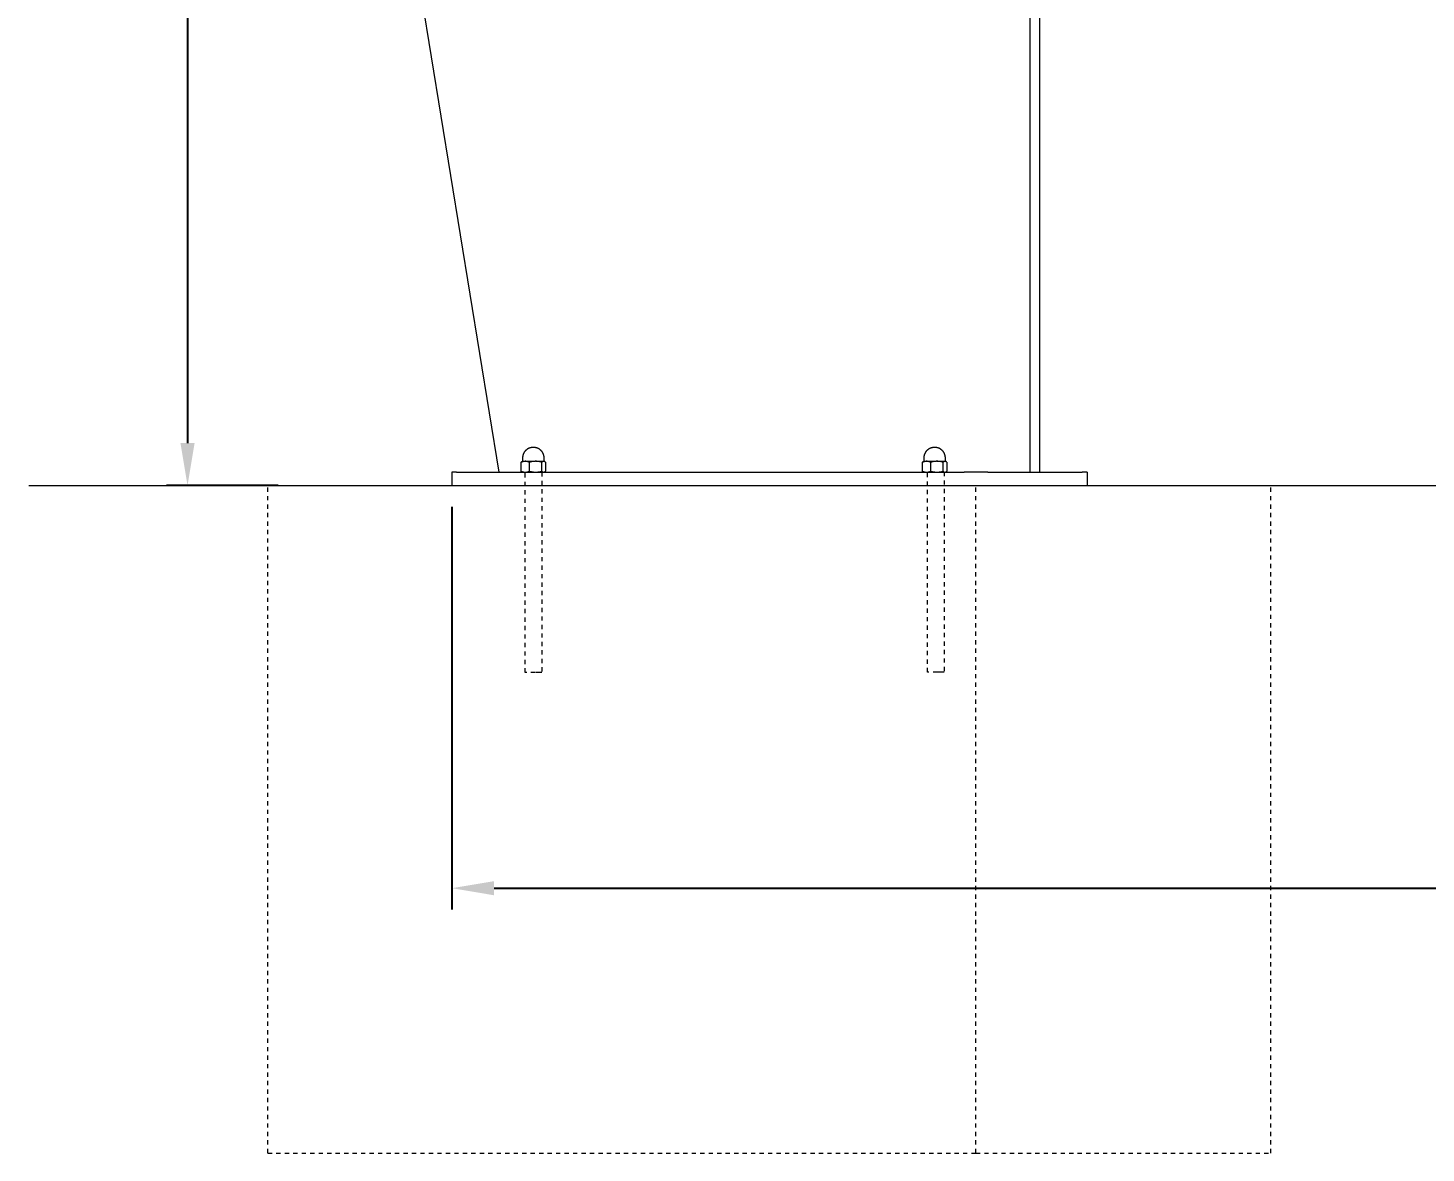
# Model space of a CAD drawing. Header units: inches. Extents: x -11 to 189, y -7 to 133.
# Drawn here: x -9.13 to 23.85, y 79.97 to 106.51 of the extents above; entities that cross this region are included whole.
import ezdxf

# ---------------------------------------------------------------- set-up
doc = ezdxf.new("R2010")
doc.units = ezdxf.units.IN
doc.linetypes.add('HIDDEN', pattern=[1.905, 1.27, -0.635])
for name, color, linetype, lineweight in [('ZANO_R', 7, 'Continuous', 0), ('ZANO_R_przerywana', 250, 'HIDDEN', 0), ('ZANO_W', 1, 'Continuous', 0)]:
    doc.layers.add(name, color=color, linetype=linetype, lineweight=lineweight)
doc.styles.get("Standard").update_dxf_attribs({"font": 'arial.ttf'})
doc.dimstyles.new('amerykanie', dxfattribs={"dimtxt": 50, "dimasz": 50, "dimexe": 0.5, "dimexo": 0.5, "dimgap": 1, "dimtad": 1, "dimdec": 0, "dimzin": 0, "dimlunit": 5, "dimtxsty": 'Standard', "dimcen": 0.09, "dimclrd": 1, "dimclre": 1, "dimclrt": 1, "dimazin": 0, "dimtfac": 1, "dimtdec": 0, "dimtmove": 0, "dimatfit": 3, "dimfxl": 1, "dimtzin": 0, "dimarcsym": 1})

# ---------------------------------------------------------------- blocks, each defined once
blk = doc.blocks.new('*D386')
at = {"layer": 'ZANO_W', "color": 1, "lineweight": -2}
for p, q in [((-3.233, 127.525), (-5.869, 127.525)), ((-5.369, 126.525), (-5.369, 96.714)), ((-3.233, 95.714), (-5.869, 95.714))]:
    blk.add_line(p, q, dxfattribs=at)
at = {"layer": 'ZANO_W', "color": 1}
for points in [[(-5.202, 126.525), (-5.536, 126.525), (-5.369, 127.525)], [(-5.536, 96.714), (-5.202, 96.714), (-5.369, 95.714)]]:
    blk.add_solid(points, dxfattribs=at)
at = {"layer": 'ZANO_W', "color": 1, "insert": (-6.71, 111.62), "char_height": 1.625, "attachment_point": 5, "rotation": 90}
blk.add_mtext('31 13/16', dxfattribs=at)
blk = doc.blocks.new('*D408')
at = {"layer": 'ZANO_W', "color": 1, "lineweight": -2}
for p, q in [((0.864, 95.214), (0.864, 85.714)), ((79.822, 95.214), (79.822, 85.714)), ((1.864, 86.214), (78.822, 86.214))]:
    blk.add_line(p, q, dxfattribs=at)
at = {"layer": 'ZANO_W', "color": 1}
for points in [[(1.864, 86.381), (1.864, 86.047), (0.864, 86.214)], [(78.822, 86.047), (78.822, 86.381), (79.822, 86.214)]]:
    blk.add_solid(points, dxfattribs=at)
at = {"layer": 'ZANO_W', "color": 1, "insert": (40.343, 87.554), "char_height": 1.625, "attachment_point": 5}
blk.add_mtext('78 15/16', dxfattribs=at)

msp = doc.modelspace()

# ---------------------------------------------------------------- linework, layer by layer
at = {"layer": 'ZANO_R'}
for p, q in [((1.98108, 96.029), (-3.11357, 127.33226)), ((14.50856, 96.029), (14.50856, 111.54081)), ((14.73127, 110.35971), (14.73127, 96.029)), ((2.54234, 96.37349), (2.54249, 96.38189)), ((2.54234, 96.28963), (2.54234, 96.37349)), ((2.54249, 96.38189), (2.54292, 96.39028)), ((2.54292, 96.39028), (2.54363, 96.39865)), ((2.54363, 96.39865), (2.54464, 96.40699)), ((2.54464, 96.40699), (2.54592, 96.4153)), ((2.54592, 96.4153), (2.54749, 96.42355)), ((2.54749, 96.42355), (2.54934, 96.43175)), ((2.54934, 96.43175), (2.55147, 96.43988)), ((2.55147, 96.43988), (2.55387, 96.44793)), ((2.55387, 96.44793), (2.55655, 96.45589)), ((2.55655, 96.45589), (2.5595, 96.46376)), ((2.5595, 96.46376), (2.56272, 96.47152)), ((2.56272, 96.47152), (2.56619, 96.47917)), ((2.56619, 96.47917), (2.56993, 96.48669)), ((2.56993, 96.48669), (2.57392, 96.49409)), ((2.57392, 96.49409), (2.57817, 96.50134)), ((2.57817, 96.50134), (2.58265, 96.50844)), ((2.58265, 96.50844), (2.58738, 96.51539)), ((2.58738, 96.51539), (2.59234, 96.52217)), ((2.59234, 96.52217), (2.59753, 96.52878)), ((2.59753, 96.52878), (2.60295, 96.5352)), ((2.60295, 96.5352), (2.60858, 96.54144)), ((2.60858, 96.54144), (2.61441, 96.54748)), ((2.61441, 96.54748), (2.62046, 96.55332)), ((2.62046, 96.55332), (2.62669, 96.55895)), ((2.62669, 96.55895), (2.63312, 96.56436)), ((2.63312, 96.56436), (2.63973, 96.56955)), ((2.63973, 96.56955), (2.64651, 96.57451)), ((2.64651, 96.57451), (2.65345, 96.57924)), ((2.65345, 96.57924), (2.66056, 96.58373)), ((2.66056, 96.58373), (2.66781, 96.58797)), ((2.66781, 96.58797), (2.6752, 96.59196)), ((2.6752, 96.59196), (2.68273, 96.5957)), ((2.68273, 96.5957), (2.69038, 96.59918)), ((2.69038, 96.59918), (2.69814, 96.6024)), ((2.69814, 96.6024), (2.70601, 96.60534)), ((2.70601, 96.60534), (2.71397, 96.60802)), ((2.71397, 96.60802), (2.72202, 96.61043)), ((2.72202, 96.61043), (2.73015, 96.61256)), ((2.73015, 96.61256), (2.73834, 96.6144)), ((2.73834, 96.6144), (2.7466, 96.61597)), ((2.7466, 96.61597), (2.7549, 96.61726)), ((2.7549, 96.61726), (2.76324, 96.61826)), ((2.76324, 96.61826), (2.77162, 96.61898)), ((2.77162, 96.61898), (2.78001, 96.61941)), ((2.78001, 96.61941), (2.78841, 96.61955)), ((2.78841, 96.61955), (2.79681, 96.61941)), ((2.79681, 96.61941), (2.8052, 96.61898)), ((2.8052, 96.61898), (2.81357, 96.61826)), ((2.81357, 96.61826), (2.82191, 96.61726)), ((2.82191, 96.61726), (2.83022, 96.61597)), ((2.83022, 96.61597), (2.83847, 96.6144)), ((2.83847, 96.6144), (2.84667, 96.61256)), ((2.84667, 96.61256), (2.85479, 96.61043)), ((2.85479, 96.61043), (2.86285, 96.60802)), ((2.86285, 96.60802), (2.87081, 96.60534)), ((2.87081, 96.60534), (2.87868, 96.6024)), ((2.87868, 96.6024), (2.88644, 96.59918)), ((2.88644, 96.59918), (2.89409, 96.5957)), ((2.89409, 96.5957), (2.90161, 96.59196)), ((2.90161, 96.59196), (2.90901, 96.58797)), ((2.90901, 96.58797), (2.91626, 96.58373)), ((2.91626, 96.58373), (2.92336, 96.57924)), ((2.92336, 96.57924), (2.93031, 96.57451)), ((2.93031, 96.57451), (2.93709, 96.56955)), ((2.93709, 96.56955), (2.94369, 96.56436)), ((2.94369, 96.56436), (2.95012, 96.55895)), ((2.95012, 96.55895), (2.95636, 96.55332)), ((2.95636, 96.55332), (2.9624, 96.54748)), ((2.9624, 96.54748), (2.96824, 96.54144)), ((2.96824, 96.54144), (2.97387, 96.5352)), ((2.97387, 96.5352), (2.97928, 96.52878)), ((2.97928, 96.52878), (2.98447, 96.52217)), ((2.98447, 96.52217), (2.98943, 96.51539)), ((2.98943, 96.51539), (2.99416, 96.50844)), ((2.99416, 96.50844), (2.99865, 96.50134)), ((2.99865, 96.50134), (3.00289, 96.49409)), ((3.00289, 96.49409), (3.00688, 96.48669)), ((3.00688, 96.48669), (3.01062, 96.47917)), ((3.01062, 96.47917), (3.0141, 96.47152)), ((3.0141, 96.47152), (3.01731, 96.46376)), ((3.01731, 96.46376), (3.02026, 96.45589)), ((3.02026, 96.45589), (3.02294, 96.44793)), ((3.02294, 96.44793), (3.02535, 96.43988)), ((3.02535, 96.43988), (3.02747, 96.43175)), ((3.02747, 96.43175), (3.02932, 96.42355)), ((3.02932, 96.42355), (3.03089, 96.4153)), ((3.03089, 96.4153), (3.03218, 96.40699)), ((3.03218, 96.40699), (3.03318, 96.39865)), ((3.03318, 96.39865), (3.0339, 96.39028)), ((3.0339, 96.39028), (3.03433, 96.38189)), ((3.03433, 96.38189), (3.03447, 96.37349)), ((3.03447, 96.37349), (3.03447, 96.28963)), ((12.00755, 96.37349), (12.0077, 96.38189)), ((12.00755, 96.28963), (12.00755, 96.37349)), ((12.0077, 96.38189), (12.00813, 96.39028)), ((12.00813, 96.39028), (12.00884, 96.39865)), ((12.00884, 96.39865), (12.00984, 96.40699)), ((12.00984, 96.40699), (12.01113, 96.4153)), ((12.01113, 96.4153), (12.0127, 96.42355)), ((12.0127, 96.42355), (12.01455, 96.43175)), ((12.01455, 96.43175), (12.01668, 96.43988)), ((12.01668, 96.43988), (12.01908, 96.44793)), ((12.01908, 96.44793), (12.02176, 96.45589)), ((12.02176, 96.45589), (12.02471, 96.46376)), ((12.02471, 96.46376), (12.02792, 96.47152)), ((12.02792, 96.47152), (12.0314, 96.47917)), ((12.0314, 96.47917), (12.03514, 96.48669)), ((12.03514, 96.48669), (12.03913, 96.49409)), ((12.03913, 96.49409), (12.04337, 96.50134)), ((12.04337, 96.50134), (12.04786, 96.50844)), ((12.04786, 96.50844), (12.05259, 96.51539)), ((12.05259, 96.51539), (12.05755, 96.52217)), ((12.05755, 96.52217), (12.06274, 96.52878)), ((12.06274, 96.52878), (12.06815, 96.5352)), ((12.06815, 96.5352), (12.07378, 96.54144)), ((12.07378, 96.54144), (12.07962, 96.54748)), ((12.07962, 96.54748), (12.08566, 96.55332)), ((12.08566, 96.55332), (12.0919, 96.55895)), ((12.0919, 96.55895), (12.09833, 96.56436)), ((12.09833, 96.56436), (12.10494, 96.56955)), ((12.10494, 96.56955), (12.11172, 96.57451)), ((12.11172, 96.57451), (12.11866, 96.57924)), ((12.11866, 96.57924), (12.12576, 96.58373)), ((12.12576, 96.58373), (12.13302, 96.58797)), ((12.13302, 96.58797), (12.14041, 96.59196)), ((12.14041, 96.59196), (12.14794, 96.5957)), ((12.14794, 96.5957), (12.15558, 96.59918)), ((12.15558, 96.59918), (12.16335, 96.6024)), ((12.16335, 96.6024), (12.17121, 96.60534)), ((12.17121, 96.60534), (12.17918, 96.60802)), ((12.17918, 96.60802), (12.18723, 96.61043)), ((12.18723, 96.61043), (12.19536, 96.61256)), ((12.19536, 96.61256), (12.20355, 96.6144)), ((12.20355, 96.6144), (12.21181, 96.61597)), ((12.21181, 96.61597), (12.22011, 96.61726)), ((12.22011, 96.61726), (12.22845, 96.61826)), ((12.22845, 96.61826), (12.23682, 96.61898)), ((12.23682, 96.61898), (12.24521, 96.61941)), ((12.24521, 96.61941), (12.25362, 96.61955)), ((12.25362, 96.61955), (12.26202, 96.61941)), ((12.26202, 96.61941), (12.27041, 96.61898)), ((12.27041, 96.61898), (12.27878, 96.61826)), ((12.27878, 96.61826), (12.28712, 96.61726)), ((12.28712, 96.61726), (12.29542, 96.61597)), ((12.29542, 96.61597), (12.30368, 96.6144)), ((12.30368, 96.6144), (12.31187, 96.61256)), ((12.31187, 96.61256), (12.32, 96.61043)), ((12.32, 96.61043), (12.32805, 96.60802)), ((12.32805, 96.60802), (12.33602, 96.60534)), ((12.33602, 96.60534), (12.34388, 96.6024)), ((12.34388, 96.6024), (12.35165, 96.59918)), ((12.35165, 96.59918), (12.3593, 96.5957)), ((12.3593, 96.5957), (12.36682, 96.59196)), ((12.36682, 96.59196), (12.37421, 96.58797)), ((12.37421, 96.58797), (12.38147, 96.58373)), ((12.38147, 96.58373), (12.38857, 96.57924)), ((12.38857, 96.57924), (12.39551, 96.57451)), ((12.39551, 96.57451), (12.4023, 96.56955)), ((12.4023, 96.56955), (12.4089, 96.56436)), ((12.4089, 96.56436), (12.41533, 96.55895)), ((12.41533, 96.55895), (12.42157, 96.55332)), ((12.42157, 96.55332), (12.42761, 96.54748)), ((12.42761, 96.54748), (12.43345, 96.54144)), ((12.43345, 96.54144), (12.43908, 96.5352)), ((12.43908, 96.5352), (12.44449, 96.52878)), ((12.44449, 96.52878), (12.44968, 96.52217)), ((12.44968, 96.52217), (12.45464, 96.51539)), ((12.45464, 96.51539), (12.45937, 96.50844)), ((12.45937, 96.50844), (12.46386, 96.50134)), ((12.46386, 96.50134), (12.4681, 96.49409)), ((12.4681, 96.49409), (12.47209, 96.48669)), ((12.47209, 96.48669), (12.47583, 96.47917)), ((12.47583, 96.47917), (12.47931, 96.47152)), ((12.47931, 96.47152), (12.48252, 96.46376)), ((12.48252, 96.46376), (12.48547, 96.45589)), ((12.48547, 96.45589), (12.48815, 96.44793)), ((12.48815, 96.44793), (12.49055, 96.43988)), ((12.49055, 96.43988), (12.49268, 96.43175)), ((12.49268, 96.43175), (12.49453, 96.42355)), ((12.49453, 96.42355), (12.4961, 96.4153)), ((12.4961, 96.4153), (12.49739, 96.40699)), ((12.49739, 96.40699), (12.49839, 96.39865)), ((12.49839, 96.39865), (12.4991, 96.39028)), ((12.4991, 96.39028), (12.49953, 96.38189)), ((12.49953, 96.38189), (12.49968, 96.37349)), ((12.49968, 96.37349), (12.49968, 96.28963)), ((0.86357, 96.029), (0.86357, 95.71404)), ((0.97888, 96.029), (0.86357, 96.029)), ((0.97888, 96.029), (12.94959, 96.029)), ((2.50806, 96.2655), (2.50016, 96.26205)), ((2.50016, 96.26205), (2.50247, 96.2643)), ((2.50016, 96.05186), (2.50016, 96.26205)), ((2.50016, 96.05186), (2.50788, 96.0485)), ((2.50247, 96.04961), (2.50016, 96.05186)), ((2.50247, 96.2643), (2.50484, 96.26647)), ((2.50484, 96.04743), (2.50247, 96.04961)), ((2.50484, 96.26647), (2.50728, 96.26857)), ((2.50728, 96.04533), (2.50484, 96.04743)), ((2.50728, 96.26857), (2.50979, 96.2706)), ((2.50979, 96.0433), (2.50728, 96.04533)), ((2.50788, 96.0485), (2.5157, 96.04539)), ((2.51608, 96.26867), (2.50806, 96.2655)), ((2.50979, 96.2706), (2.51236, 96.27255)), ((2.51236, 96.04136), (2.50979, 96.0433)), ((2.51236, 96.27255), (2.51498, 96.27442)), ((2.51498, 96.03949), (2.51236, 96.04136)), ((2.51498, 96.27442), (2.51766, 96.27621)), ((2.51766, 96.0377), (2.51498, 96.03949)), ((2.5157, 96.04539), (2.52363, 96.04255)), ((2.5242, 96.27157), (2.51608, 96.26867)), ((2.51766, 96.27621), (2.52039, 96.27792)), ((2.52039, 96.03599), (2.51766, 96.0377)), ((2.52039, 96.27792), (2.5325, 96.28491)), ((2.5325, 96.029), (2.52039, 96.03599)), ((2.52363, 96.04255), (2.53164, 96.03996)), ((2.53242, 96.2742), (2.5242, 96.27157)), ((2.53164, 96.03996), (2.53974, 96.03765)), ((2.54072, 96.27654), (2.53242, 96.2742)), ((2.53252, 96.28491), (2.5325, 96.28491)), ((2.5325, 96.28491), (2.5325, 96.28491)), ((2.5325, 96.28491), (2.53251, 96.28491)), ((2.53251, 96.28491), (2.53252, 96.28491)), ((2.53252, 96.28491), (2.53265, 96.28491)), ((2.53265, 96.28491), (2.53332, 96.28491)), ((2.53332, 96.28491), (2.53626, 96.28491)), ((2.53626, 96.28491), (2.54852, 96.28491)), ((2.53801, 96.28498), (2.53817, 96.28499)), ((2.53817, 96.28499), (2.53833, 96.28501)), ((2.53833, 96.28501), (2.53849, 96.28504)), ((2.53849, 96.28504), (2.53864, 96.28506)), ((2.53864, 96.28506), (2.5388, 96.2851)), ((2.5388, 96.2851), (2.53895, 96.28514)), ((2.53895, 96.28514), (2.5391, 96.28518)), ((2.5391, 96.28518), (2.53926, 96.28523)), ((2.53926, 96.28523), (2.53941, 96.28529)), ((2.53941, 96.28529), (2.53955, 96.28535)), ((2.53955, 96.28535), (2.5397, 96.28541)), ((2.5397, 96.28541), (2.53984, 96.28549)), ((2.53974, 96.03765), (2.5479, 96.0356)), ((2.53984, 96.28549), (2.53998, 96.28556)), ((2.53998, 96.28556), (2.54012, 96.28564)), ((2.54012, 96.28564), (2.54025, 96.28573)), ((2.54025, 96.28573), (2.54039, 96.28582)), ((2.54039, 96.28582), (2.54051, 96.28591)), ((2.54051, 96.28591), (2.54064, 96.28601)), ((2.54064, 96.28601), (2.54076, 96.28611)), ((2.5491, 96.2786), (2.54072, 96.27654)), ((2.54076, 96.28611), (2.54088, 96.28622)), ((2.54088, 96.28622), (2.54099, 96.28633)), ((2.54099, 96.28633), (2.5411, 96.28644)), ((2.5411, 96.28644), (2.54121, 96.28656)), ((2.54121, 96.28656), (2.54131, 96.28668)), ((2.54131, 96.28668), (2.54141, 96.28681)), ((2.54141, 96.28681), (2.54151, 96.28694)), ((2.54151, 96.28694), (2.54159, 96.28707)), ((2.54159, 96.28707), (2.54168, 96.2872)), ((2.54168, 96.2872), (2.54176, 96.28734)), ((2.54176, 96.28734), (2.54183, 96.28748)), ((2.54183, 96.28748), (2.5419, 96.28762)), ((2.5419, 96.28762), (2.54197, 96.28777)), ((2.54197, 96.28777), (2.54203, 96.28792)), ((2.54203, 96.28792), (2.54209, 96.28807)), ((2.54209, 96.28807), (2.54214, 96.28822)), ((2.54214, 96.28822), (2.54218, 96.28837)), ((2.54218, 96.28837), (2.54222, 96.28853)), ((2.54222, 96.28853), (2.54225, 96.28868)), ((2.54225, 96.28868), (2.54228, 96.28884)), ((2.54228, 96.28884), (2.54231, 96.28899)), ((2.54231, 96.28899), (2.54232, 96.28915)), ((2.54232, 96.28915), (2.54234, 96.28931)), ((2.54234, 96.28947), (2.54234, 96.28963)), ((2.54234, 96.28931), (2.54234, 96.28947)), ((2.5479, 96.0356), (2.55613, 96.03381)), ((2.54852, 96.28491), (2.59502, 96.28491)), ((2.55754, 96.28038), (2.5491, 96.2786)), ((2.55613, 96.03381), (2.56441, 96.03231)), ((2.56603, 96.28186), (2.55754, 96.28038)), ((2.56441, 96.03231), (2.57274, 96.03107)), ((2.57458, 96.28306), (2.56603, 96.28186)), ((2.57274, 96.03107), (2.58111, 96.03011)), ((2.58315, 96.28397), (2.57458, 96.28306)), ((2.58111, 96.03011), (2.5895, 96.02942)), ((2.59176, 96.28458), (2.58315, 96.28397)), ((2.5895, 96.02942), (2.59791, 96.02902)), ((2.60037, 96.28491), (2.59176, 96.28458)), ((2.59398, 96.0291), (2.59502, 96.02907)), ((2.60899, 96.28458), (2.60037, 96.28491)), ((2.60242, 96.02901), (2.61086, 96.02941)), ((2.60591, 96.28491), (2.83686, 96.28491)), ((2.60591, 96.02908), (2.60676, 96.0291)), ((2.6176, 96.28397), (2.60899, 96.28458)), ((2.61086, 96.02941), (2.61929, 96.03008)), ((2.62617, 96.28306), (2.6176, 96.28397)), ((2.61929, 96.03008), (2.62769, 96.03103)), ((2.63472, 96.28186), (2.62617, 96.28306)), ((2.62769, 96.03103), (2.63606, 96.03226)), ((2.64321, 96.28038), (2.63472, 96.28186)), ((2.63606, 96.03226), (2.64438, 96.03377)), ((2.65165, 96.2786), (2.64321, 96.28038)), ((2.64438, 96.03377), (2.65264, 96.03555)), ((2.66003, 96.27654), (2.65165, 96.2786)), ((2.65264, 96.03555), (2.66084, 96.0376)), ((2.66833, 96.2742), (2.66003, 96.27654)), ((2.66084, 96.0376), (2.66897, 96.03992)), ((2.67655, 96.27157), (2.66833, 96.2742)), ((2.66897, 96.03992), (2.67702, 96.04251)), ((2.68467, 96.26867), (2.67655, 96.27157)), ((2.67702, 96.04251), (2.68498, 96.04537)), ((2.69269, 96.2655), (2.68467, 96.26867)), ((2.68498, 96.04537), (2.69284, 96.04848)), ((2.70059, 96.26205), (2.69269, 96.2655)), ((2.69284, 96.04848), (2.70059, 96.05186)), ((2.7162, 96.26665), (2.70059, 96.26205)), ((2.70059, 96.05186), (2.70059, 96.26205)), ((2.70059, 96.05186), (2.71735, 96.04695)), ((2.73195, 96.27075), (2.7162, 96.26665)), ((2.71735, 96.04695), (2.73426, 96.04263)), ((2.74782, 96.27433), (2.73195, 96.27075)), ((2.73426, 96.04263), (2.75131, 96.03889)), ((2.7638, 96.2774), (2.74782, 96.27433)), ((2.75131, 96.03889), (2.76848, 96.03573)), ((2.77987, 96.27995), (2.7638, 96.2774)), ((2.76848, 96.03573), (2.78575, 96.03317)), ((2.79601, 96.28197), (2.77987, 96.27995)), ((2.78575, 96.03317), (2.8031, 96.0312)), ((2.81221, 96.28348), (2.79601, 96.28197)), ((2.8031, 96.0312), (2.8205, 96.02983)), ((2.82845, 96.28445), (2.81221, 96.28348)), ((2.8205, 96.02983), (2.83794, 96.02906)), ((2.84472, 96.28491), (2.82845, 96.28445)), ((2.83559, 96.0291), (2.83586, 96.02909)), ((2.86098, 96.28445), (2.84472, 96.28491)), ((2.85176, 96.02906), (2.86916, 96.02985)), ((2.85252, 96.28491), (3.03025, 96.28491)), ((2.85252, 96.02908), (2.85388, 96.0291)), ((2.87722, 96.28347), (2.86098, 96.28445)), ((2.86916, 96.02985), (2.88653, 96.03122)), ((2.89343, 96.28197), (2.87722, 96.28347)), ((2.88653, 96.03122), (2.90385, 96.0332)), ((2.90957, 96.27994), (2.89343, 96.28197)), ((2.90385, 96.0332), (2.92108, 96.03576)), ((2.92564, 96.27739), (2.90957, 96.27994)), ((2.92108, 96.03576), (2.93822, 96.03891)), ((2.94162, 96.27433), (2.92564, 96.27739)), ((2.93822, 96.03891), (2.95524, 96.04265)), ((2.95749, 96.27074), (2.94162, 96.27433)), ((2.95524, 96.04265), (2.97212, 96.04697)), ((2.97324, 96.26665), (2.95749, 96.27074)), ((2.97212, 96.04697), (2.98884, 96.05186)), ((2.98884, 96.26205), (2.97324, 96.26665)), ((2.9903, 96.2637), (2.98884, 96.26205)), ((2.98884, 96.05186), (2.98884, 96.26205)), ((2.98884, 96.05186), (2.99037, 96.05014)), ((2.99182, 96.26531), (2.9903, 96.2637)), ((2.99037, 96.05014), (2.99195, 96.04847)), ((2.99339, 96.26686), (2.99182, 96.26531)), ((2.99195, 96.04847), (2.99359, 96.04686)), ((2.995, 96.26836), (2.99339, 96.26686)), ((2.99359, 96.04686), (2.99528, 96.04531)), ((2.99667, 96.2698), (2.995, 96.26836)), ((2.99528, 96.04531), (2.99703, 96.04381)), ((2.99839, 96.27119), (2.99667, 96.2698)), ((2.99703, 96.04381), (2.99882, 96.04238)), ((3.00015, 96.27252), (2.99839, 96.27119)), ((2.99882, 96.04238), (3.00067, 96.04101)), ((3.00195, 96.27379), (3.00015, 96.27252)), ((3.00067, 96.04101), (3.00256, 96.03971)), ((3.00379, 96.275), (3.00195, 96.27379)), ((3.00256, 96.03971), (3.0045, 96.03847)), ((3.00568, 96.27615), (3.00379, 96.275)), ((3.0045, 96.03847), (3.00648, 96.0373)), ((3.0076, 96.27723), (3.00568, 96.27615)), ((3.00648, 96.0373), (3.00849, 96.0362)), ((3.00956, 96.27825), (3.0076, 96.27723)), ((3.00849, 96.0362), (3.01055, 96.03517)), ((3.01155, 96.2792), (3.00956, 96.27825)), ((3.01055, 96.03517), (3.01264, 96.03422)), ((3.01357, 96.28009), (3.01155, 96.2792)), ((3.01264, 96.03422), (3.01476, 96.03333)), ((3.01562, 96.28091), (3.01357, 96.28009)), ((3.01476, 96.03333), (3.01691, 96.03252)), ((3.01769, 96.28166), (3.01562, 96.28091)), ((3.01691, 96.03252), (3.01908, 96.03179)), ((3.01979, 96.28234), (3.01769, 96.28166)), ((3.01908, 96.03179), (3.02129, 96.03113)), ((3.02191, 96.28294), (3.01979, 96.28234)), ((3.02129, 96.03113), (3.02351, 96.03055)), ((3.02405, 96.28348), (3.02191, 96.28294)), ((3.02351, 96.03055), (3.02575, 96.03004)), ((3.02621, 96.28395), (3.02405, 96.28348)), ((3.02575, 96.03004), (3.02801, 96.02962)), ((3.02838, 96.28434), (3.02621, 96.28395)), ((3.02801, 96.02962), (3.03028, 96.02927)), ((3.03056, 96.28466), (3.02838, 96.28434)), ((3.02995, 96.0291), (3.03025, 96.02908)), ((3.03028, 96.02927), (3.03256, 96.029)), ((3.03275, 96.28491), (3.03056, 96.28466)), ((3.03494, 96.28466), (3.03275, 96.28491)), ((3.03275, 96.029), (3.03494, 96.02925)), ((3.03447, 96.28963), (3.03887, 96.28497)), ((3.03713, 96.28434), (3.03494, 96.28466)), ((3.03494, 96.02925), (3.03713, 96.02957)), ((3.03555, 96.2848), (3.03501, 96.28484)), ((3.03501, 96.02907), (3.03555, 96.0291)), ((3.03526, 96.28491), (3.0443, 96.28491)), ((3.0393, 96.28395), (3.03713, 96.28434)), ((3.03713, 96.02957), (3.0393, 96.02996)), ((3.04145, 96.28348), (3.0393, 96.28395)), ((3.0393, 96.02996), (3.04145, 96.03043)), ((3.04359, 96.28294), (3.04145, 96.28348)), ((3.04145, 96.03043), (3.04359, 96.03096)), ((3.04571, 96.28234), (3.04359, 96.28294)), ((3.04359, 96.03096), (3.04571, 96.03157)), ((3.04431, 96.28491), (3.05494, 96.27877)), ((3.05497, 96.03515), (3.04431, 96.029)), ((3.04781, 96.28166), (3.04571, 96.28234)), ((3.04571, 96.03157), (3.04781, 96.03225)), ((3.04989, 96.28091), (3.04781, 96.28166)), ((3.04781, 96.03225), (3.04989, 96.033)), ((3.05194, 96.28009), (3.04989, 96.28091)), ((3.04989, 96.033), (3.05194, 96.03382)), ((3.05396, 96.27921), (3.05194, 96.28009)), ((3.05194, 96.03382), (3.05396, 96.0347)), ((3.05595, 96.27825), (3.05396, 96.27921)), ((3.05396, 96.0347), (3.05595, 96.03565)), ((3.0579, 96.27724), (3.05595, 96.27825)), ((3.05595, 96.03565), (3.0579, 96.03667)), ((3.05983, 96.27615), (3.0579, 96.27724)), ((3.0579, 96.03667), (3.05983, 96.03776)), ((3.06171, 96.275), (3.05983, 96.27615)), ((3.05983, 96.03776), (3.06171, 96.0389)), ((3.06356, 96.27379), (3.06171, 96.275)), ((3.06171, 96.0389), (3.06355, 96.04011)), ((3.06355, 96.04011), (3.06536, 96.04138)), ((3.06536, 96.27252), (3.06356, 96.27379)), ((3.06712, 96.27119), (3.06536, 96.27252)), ((3.06536, 96.04138), (3.06712, 96.04271)), ((3.06883, 96.26981), (3.06712, 96.27119)), ((3.06712, 96.04271), (3.06883, 96.0441)), ((3.0705, 96.26836), (3.06883, 96.26981)), ((3.06883, 96.0441), (3.0705, 96.04555)), ((3.07212, 96.26686), (3.0705, 96.26836)), ((3.0705, 96.04555), (3.07212, 96.04705)), ((3.07369, 96.26531), (3.07212, 96.26686)), ((3.07212, 96.04705), (3.07369, 96.0486)), ((3.0752, 96.2637), (3.07369, 96.26531)), ((3.07369, 96.0486), (3.0752, 96.0502)), ((3.07666, 96.26205), (3.0752, 96.2637)), ((3.0752, 96.0502), (3.07666, 96.05186)), ((3.07666, 96.26205), (3.07666, 96.05186)), ((11.97327, 96.2655), (11.96536, 96.26205)), ((11.96536, 96.26205), (11.96767, 96.2643)), ((11.96536, 96.05186), (11.96536, 96.26205)), ((11.96536, 96.05186), (11.97308, 96.0485)), ((11.96767, 96.04961), (11.96536, 96.05186)), ((11.96767, 96.2643), (11.97005, 96.26647)), ((11.97005, 96.04743), (11.96767, 96.04961)), ((11.97005, 96.26647), (11.97249, 96.26857)), ((11.97249, 96.04533), (11.97005, 96.04743)), ((11.97249, 96.26857), (11.975, 96.2706)), ((11.975, 96.0433), (11.97249, 96.04533)), ((11.97308, 96.0485), (11.98091, 96.04539)), ((11.98129, 96.26867), (11.97327, 96.2655)), ((11.975, 96.2706), (11.97756, 96.27255)), ((11.97756, 96.04136), (11.975, 96.0433)), ((11.97756, 96.27255), (11.98019, 96.27442)), ((11.98019, 96.03949), (11.97756, 96.04136)), ((11.98019, 96.27442), (11.98287, 96.27621)), ((11.98287, 96.0377), (11.98019, 96.03949)), ((11.98091, 96.04539), (11.98883, 96.04255)), ((11.98941, 96.27157), (11.98129, 96.26867)), ((11.98287, 96.27621), (11.9856, 96.27792)), ((11.9856, 96.03599), (11.98287, 96.0377)), ((11.9856, 96.27792), (11.99771, 96.28491)), ((11.99771, 96.029), (11.9856, 96.03599)), ((11.98883, 96.04255), (11.99685, 96.03996)), ((11.99763, 96.2742), (11.98941, 96.27157)), ((11.99685, 96.03996), (12.00494, 96.03765)), ((12.00593, 96.27654), (11.99763, 96.2742)), ((11.99773, 96.28491), (11.99771, 96.28491)), ((11.99771, 96.28491), (11.99771, 96.28491)), ((11.99771, 96.28491), (11.99771, 96.28491)), ((11.99771, 96.28491), (11.99773, 96.28491)), ((11.99773, 96.28491), (11.99786, 96.28491)), ((11.99786, 96.28491), (11.99852, 96.28491)), ((11.99852, 96.28491), (12.00147, 96.28491)), ((12.00147, 96.28491), (12.01372, 96.28491)), ((12.00322, 96.28498), (12.00338, 96.28499)), ((12.00338, 96.28499), (12.00354, 96.28501)), ((12.00354, 96.28501), (12.00369, 96.28504)), ((12.00369, 96.28504), (12.00385, 96.28506)), ((12.00385, 96.28506), (12.00401, 96.2851)), ((12.00401, 96.2851), (12.00416, 96.28514)), ((12.00416, 96.28514), (12.00431, 96.28518)), ((12.00431, 96.28518), (12.00446, 96.28523)), ((12.00446, 96.28523), (12.00461, 96.28529)), ((12.00461, 96.28529), (12.00476, 96.28535)), ((12.00476, 96.28535), (12.00491, 96.28541)), ((12.00491, 96.28541), (12.00505, 96.28549)), ((12.00494, 96.03765), (12.01311, 96.0356)), ((12.00505, 96.28549), (12.00519, 96.28556)), ((12.00519, 96.28556), (12.00533, 96.28564)), ((12.00533, 96.28564), (12.00546, 96.28573)), ((12.00546, 96.28573), (12.00559, 96.28582)), ((12.00559, 96.28582), (12.00572, 96.28591)), ((12.00572, 96.28591), (12.00585, 96.28601)), ((12.00585, 96.28601), (12.00597, 96.28611)), ((12.0143, 96.2786), (12.00593, 96.27654)), ((12.00597, 96.28611), (12.00609, 96.28622)), ((12.00609, 96.28622), (12.0062, 96.28633)), ((12.0062, 96.28633), (12.00631, 96.28644)), ((12.00631, 96.28644), (12.00642, 96.28656)), ((12.00642, 96.28656), (12.00652, 96.28668)), ((12.00652, 96.28668), (12.00662, 96.28681)), ((12.00662, 96.28681), (12.00671, 96.28694)), ((12.00671, 96.28694), (12.0068, 96.28707)), ((12.0068, 96.28707), (12.00689, 96.2872)), ((12.00689, 96.2872), (12.00697, 96.28734)), ((12.00697, 96.28734), (12.00704, 96.28748)), ((12.00704, 96.28748), (12.00711, 96.28762)), ((12.00711, 96.28762), (12.00718, 96.28777)), ((12.00718, 96.28777), (12.00724, 96.28792)), ((12.00724, 96.28792), (12.00729, 96.28807)), ((12.00729, 96.28807), (12.00734, 96.28822)), ((12.00734, 96.28822), (12.00739, 96.28837)), ((12.00739, 96.28837), (12.00743, 96.28853)), ((12.00743, 96.28853), (12.00746, 96.28868)), ((12.00746, 96.28868), (12.00749, 96.28884)), ((12.00749, 96.28884), (12.00751, 96.28899)), ((12.00751, 96.28899), (12.00753, 96.28915)), ((12.00753, 96.28915), (12.00754, 96.28931)), ((12.00754, 96.28931), (12.00755, 96.28947)), ((12.00755, 96.28947), (12.00755, 96.28963)), ((12.01311, 96.0356), (12.02134, 96.03381)), ((12.01372, 96.28491), (12.06023, 96.28491)), ((12.02275, 96.28038), (12.0143, 96.2786)), ((12.02134, 96.03381), (12.02962, 96.03231)), ((12.03124, 96.28186), (12.02275, 96.28038)), ((12.02962, 96.03231), (12.03795, 96.03107)), ((12.03978, 96.28306), (12.03124, 96.28186)), ((12.03795, 96.03107), (12.04632, 96.03011)), ((12.04836, 96.28397), (12.03978, 96.28306)), ((12.04632, 96.03011), (12.05471, 96.02942)), ((12.05696, 96.28458), (12.04836, 96.28397)), ((12.05471, 96.02942), (12.06312, 96.02902)), ((12.06558, 96.28491), (12.05696, 96.28458)), ((12.05919, 96.0291), (12.06023, 96.02907)), ((12.0742, 96.28458), (12.06558, 96.28491)), ((12.06762, 96.02901), (12.07607, 96.02941)), ((12.07112, 96.28491), (12.30207, 96.28491)), ((12.07112, 96.02908), (12.07197, 96.0291)), ((12.0828, 96.28397), (12.0742, 96.28458)), ((12.07607, 96.02941), (12.0845, 96.03008)), ((12.09138, 96.28306), (12.0828, 96.28397)), ((12.0845, 96.03008), (12.0929, 96.03103)), ((12.09992, 96.28186), (12.09138, 96.28306)), ((12.0929, 96.03103), (12.10126, 96.03226)), ((12.10842, 96.28038), (12.09992, 96.28186)), ((12.10126, 96.03226), (12.10958, 96.03377)), ((12.11686, 96.2786), (12.10842, 96.28038)), ((12.10958, 96.03377), (12.11785, 96.03555)), ((12.12524, 96.27654), (12.11686, 96.2786)), ((12.11785, 96.03555), (12.12605, 96.0376)), ((12.13354, 96.2742), (12.12524, 96.27654)), ((12.12605, 96.0376), (12.13418, 96.03992)), ((12.14175, 96.27157), (12.13354, 96.2742)), ((12.13418, 96.03992), (12.14223, 96.04251)), ((12.14988, 96.26867), (12.14175, 96.27157)), ((12.14223, 96.04251), (12.15019, 96.04537)), ((12.15789, 96.2655), (12.14988, 96.26867)), ((12.15019, 96.04537), (12.15805, 96.04848)), ((12.1658, 96.26205), (12.15789, 96.2655)), ((12.15805, 96.04848), (12.1658, 96.05186)), ((12.18141, 96.26665), (12.1658, 96.26205)), ((12.1658, 96.05186), (12.1658, 96.26205)), ((12.1658, 96.05186), (12.18256, 96.04695)), ((12.19715, 96.27075), (12.18141, 96.26665)), ((12.18256, 96.04695), (12.19947, 96.04263)), ((12.21303, 96.27433), (12.19715, 96.27075)), ((12.19947, 96.04263), (12.21652, 96.03889)), ((12.22901, 96.2774), (12.21303, 96.27433)), ((12.21652, 96.03889), (12.23369, 96.03573)), ((12.24508, 96.27995), (12.22901, 96.2774)), ((12.23369, 96.03573), (12.25096, 96.03317)), ((12.26122, 96.28197), (12.24508, 96.27995)), ((12.25096, 96.03317), (12.26831, 96.0312)), ((12.27742, 96.28348), (12.26122, 96.28197)), ((12.26831, 96.0312), (12.28571, 96.02983)), ((12.29366, 96.28445), (12.27742, 96.28348)), ((12.28571, 96.02983), (12.30315, 96.02906)), ((12.30993, 96.28491), (12.29366, 96.28445)), ((12.3008, 96.0291), (12.30107, 96.02909)), ((12.32619, 96.28445), (12.30993, 96.28491)), ((12.31697, 96.02906), (12.33437, 96.02985)), ((12.31773, 96.28491), (12.49545, 96.28491)), ((12.31773, 96.02908), (12.31908, 96.0291)), ((12.34243, 96.28347), (12.32619, 96.28445)), ((12.33437, 96.02985), (12.35174, 96.03122)), ((12.35863, 96.28197), (12.34243, 96.28347)), ((12.35174, 96.03122), (12.36906, 96.0332)), ((12.37478, 96.27994), (12.35863, 96.28197)), ((12.36906, 96.0332), (12.38629, 96.03576)), ((12.39085, 96.27739), (12.37478, 96.27994)), ((12.38629, 96.03576), (12.40343, 96.03891)), ((12.40683, 96.27433), (12.39085, 96.27739)), ((12.40343, 96.03891), (12.42045, 96.04265)), ((12.4227, 96.27074), (12.40683, 96.27433)), ((12.42045, 96.04265), (12.43733, 96.04697)), ((12.43845, 96.26665), (12.4227, 96.27074)), ((12.43733, 96.04697), (12.45405, 96.05186)), ((12.45405, 96.26205), (12.43845, 96.26665)), ((12.45551, 96.2637), (12.45405, 96.26205)), ((12.45405, 96.05186), (12.45405, 96.26205)), ((12.45405, 96.05186), (12.45558, 96.05014)), ((12.45703, 96.26531), (12.45551, 96.2637)), ((12.45558, 96.05014), (12.45716, 96.04847)), ((12.45859, 96.26686), (12.45703, 96.26531)), ((12.45716, 96.04847), (12.4588, 96.04686)), ((12.46021, 96.26836), (12.45859, 96.26686)), ((12.4588, 96.04686), (12.46049, 96.04531)), ((12.46188, 96.2698), (12.46021, 96.26836)), ((12.46049, 96.04531), (12.46223, 96.04381)), ((12.46359, 96.27119), (12.46188, 96.2698)), ((12.46223, 96.04381), (12.46403, 96.04238)), ((12.46535, 96.27252), (12.46359, 96.27119)), ((12.46403, 96.04238), (12.46588, 96.04101)), ((12.46716, 96.27379), (12.46535, 96.27252)), ((12.46588, 96.04101), (12.46777, 96.03971)), ((12.469, 96.275), (12.46716, 96.27379)), ((12.46777, 96.03971), (12.46971, 96.03847)), ((12.47089, 96.27615), (12.469, 96.275)), ((12.46971, 96.03847), (12.47168, 96.0373)), ((12.47281, 96.27723), (12.47089, 96.27615)), ((12.47168, 96.0373), (12.4737, 96.0362)), ((12.47476, 96.27825), (12.47281, 96.27723)), ((12.4737, 96.0362), (12.47576, 96.03517)), ((12.47675, 96.2792), (12.47476, 96.27825)), ((12.47576, 96.03517), (12.47784, 96.03422)), ((12.47877, 96.28009), (12.47675, 96.2792)), ((12.47784, 96.03422), (12.47996, 96.03333)), ((12.48082, 96.28091), (12.47877, 96.28009)), ((12.47996, 96.03333), (12.48212, 96.03252)), ((12.4829, 96.28166), (12.48082, 96.28091)), ((12.48212, 96.03252), (12.48429, 96.03179)), ((12.485, 96.28234), (12.4829, 96.28166)), ((12.48429, 96.03179), (12.48649, 96.03113)), ((12.48712, 96.28294), (12.485, 96.28234)), ((12.48649, 96.03113), (12.48872, 96.03055)), ((12.48926, 96.28348), (12.48712, 96.28294)), ((12.48872, 96.03055), (12.49096, 96.03004)), ((12.49141, 96.28395), (12.48926, 96.28348)), ((12.49096, 96.03004), (12.49322, 96.02962)), ((12.49358, 96.28434), (12.49141, 96.28395)), ((12.49322, 96.02962), (12.49549, 96.02927)), ((12.49577, 96.28466), (12.49358, 96.28434)), ((12.49516, 96.0291), (12.49546, 96.02908)), ((12.49549, 96.02927), (12.49777, 96.029)), ((12.49796, 96.28491), (12.49577, 96.28466)), ((12.50015, 96.28466), (12.49796, 96.28491)), ((12.49796, 96.029), (12.50015, 96.02925)), ((12.49968, 96.28963), (12.50408, 96.28497)), ((12.50233, 96.28434), (12.50015, 96.28466)), ((12.50015, 96.02925), (12.50233, 96.02957)), ((12.50076, 96.2848), (12.50022, 96.28484)), ((12.50022, 96.02907), (12.50076, 96.0291)), ((12.50047, 96.28491), (12.5095, 96.28491)), ((12.50451, 96.28395), (12.50233, 96.28434)), ((12.50233, 96.02957), (12.50451, 96.02996)), ((12.50666, 96.28348), (12.50451, 96.28395)), ((12.50451, 96.02996), (12.50666, 96.03043)), ((12.5088, 96.28294), (12.50666, 96.28348)), ((12.50666, 96.03043), (12.5088, 96.03096)), ((12.51092, 96.28234), (12.5088, 96.28294)), ((12.5088, 96.03096), (12.51092, 96.03157)), ((12.50952, 96.28491), (12.52015, 96.27877)), ((12.52018, 96.03515), (12.50952, 96.029)), ((12.51302, 96.28166), (12.51092, 96.28234)), ((12.51092, 96.03157), (12.51302, 96.03225)), ((12.5151, 96.28091), (12.51302, 96.28166)), ((12.51302, 96.03225), (12.5151, 96.033)), ((12.51715, 96.28009), (12.5151, 96.28091)), ((12.5151, 96.033), (12.51714, 96.03382)), ((12.51714, 96.03382), (12.51917, 96.0347)), ((12.51917, 96.27921), (12.51715, 96.28009)), ((12.52116, 96.27825), (12.51917, 96.27921)), ((12.51917, 96.0347), (12.52116, 96.03565)), ((12.52311, 96.27724), (12.52116, 96.27825)), ((12.52116, 96.03565), (12.52311, 96.03667)), ((12.52503, 96.27615), (12.52311, 96.27724)), ((12.52311, 96.03667), (12.52503, 96.03776)), ((12.52692, 96.275), (12.52503, 96.27615)), ((12.52503, 96.03776), (12.52692, 96.0389)), ((12.52876, 96.27379), (12.52692, 96.275)), ((12.52692, 96.0389), (12.52876, 96.04011)), ((12.53057, 96.27252), (12.52876, 96.27379)), ((12.52876, 96.04011), (12.53057, 96.04138)), ((12.53233, 96.27119), (12.53057, 96.27252)), ((12.53057, 96.04138), (12.53233, 96.04271)), ((12.53404, 96.26981), (12.53233, 96.27119)), ((12.53233, 96.04271), (12.53404, 96.0441)), ((12.53571, 96.26836), (12.53404, 96.26981)), ((12.53404, 96.0441), (12.53571, 96.04555)), ((12.53733, 96.26686), (12.53571, 96.26836)), ((12.53571, 96.04555), (12.53733, 96.04705)), ((12.53889, 96.26531), (12.53733, 96.26686)), ((12.53733, 96.04705), (12.53889, 96.0486)), ((12.54041, 96.2637), (12.53889, 96.26531)), ((12.53889, 96.0486), (12.54041, 96.0502)), ((12.54187, 96.26205), (12.54041, 96.2637)), ((12.54041, 96.0502), (12.54187, 96.05186)), ((12.54187, 96.26205), (12.54187, 96.05186)), ((13.50636, 96.029), (12.94959, 96.029)), ((13.50636, 96.029), (15.73347, 96.029)), ((15.84878, 96.029), (15.73347, 96.029)), ((15.84878, 96.029), (15.84878, 95.71404)), ((-3.47533, 95.71404), (13.22797, 95.71404)), ((13.22797, 95.71404), (20.18769, 95.71404))]:
    msp.add_line(p, q, dxfattribs=at)
msp.add_lwpolyline([(-9.11544, 95.71404), (188.77587, 95.71404)], dxfattribs=at)
at = {"layer": 'ZANO_R_przerywana', "ltscale": 0.05}
for p, q in [((2.59514, 91.30176), (2.59514, 96.02617)), ((2.98884, 96.02617), (2.98884, 91.30176)), ((12.08205, 91.31076), (12.08205, 96.03517)), ((12.47576, 96.03517), (12.47576, 91.31076)), ((-3.47533, 79.96601), (-3.47533, 95.71404)), ((13.22797, 79.96601), (13.22797, 95.71404)), ((20.18769, 79.96601), (20.18769, 95.71404)), ((2.83145, 91.30176), (2.59518, 91.30176)), ((2.94418, 91.30176), (2.83145, 91.30176)), ((2.97847, 91.30176), (2.94418, 91.30176)), ((2.98662, 91.30176), (2.97847, 91.30176)), ((2.98843, 91.30176), (2.98662, 91.30176)), ((2.98879, 91.30176), (2.98843, 91.30176)), ((2.98884, 91.30176), (2.98879, 91.30176)), ((2.98881, 91.30176), (2.98884, 91.30176)), ((2.98884, 91.30176), (2.98884, 91.30176)), ((2.98884, 91.30176), (2.98884, 91.30176)), ((12.31836, 91.31076), (12.08209, 91.31076)), ((12.43109, 91.31076), (12.31836, 91.31076)), ((12.46538, 91.31076), (12.43109, 91.31076)), ((12.47353, 91.31076), (12.46538, 91.31076)), ((12.47534, 91.31076), (12.47353, 91.31076)), ((12.4757, 91.31076), (12.47534, 91.31076)), ((12.47575, 91.31076), (12.4757, 91.31076)), ((12.47572, 91.31076), (12.47575, 91.31076)), ((12.47575, 91.31076), (12.47575, 91.31076)), ((12.47575, 91.31076), (12.47575, 91.31076)), ((-3.47533, 79.96601), (13.22797, 79.96601)), ((13.22797, 79.96601), (20.18769, 79.96601))]:
    msp.add_line(p, q, dxfattribs=at)

# ---------------------------------------------------------------- dimensions: what is measured, and where the dimension line sits
at = {"layer": 'ZANO_W'}
dim = msp.add_linear_dim(base=(-5.36915, 95.71404), p1=(-2.73282, 127.52506), p2=(-2.73282, 95.71404), angle=90, dimstyle='amerykanie', override={"dimtxt": 1.625, "dimasz": 1, "dimgap": 0.5, "dimdec": 4, "dimaunit": 1, "dimadec": 1, "dimtdec": 4, "dimtmove": 1, "dimfrac": 2}, dxfattribs=at)
dim.commit()
dim.dimension.update_dxf_attribs({"geometry": '*D386', "text_midpoint": (-6.70992, 111.61955)})
dim = msp.add_linear_dim(base=(79.82245, 86.2139), p1=(0.86357, 95.71404), p2=(79.82245, 95.71404), dimstyle='amerykanie', override={"dimtxt": 1.625, "dimasz": 1, "dimgap": 0.5, "dimdec": 4, "dimaunit": 1, "dimadec": 1, "dimtdec": 4, "dimtmove": 1, "dimfrac": 2}, dxfattribs=at)
dim.commit()
dim.dimension.update_dxf_attribs({"geometry": '*D408', "text_midpoint": (40.34301, 87.55411)})

doc.saveas('drawing.dxf')
